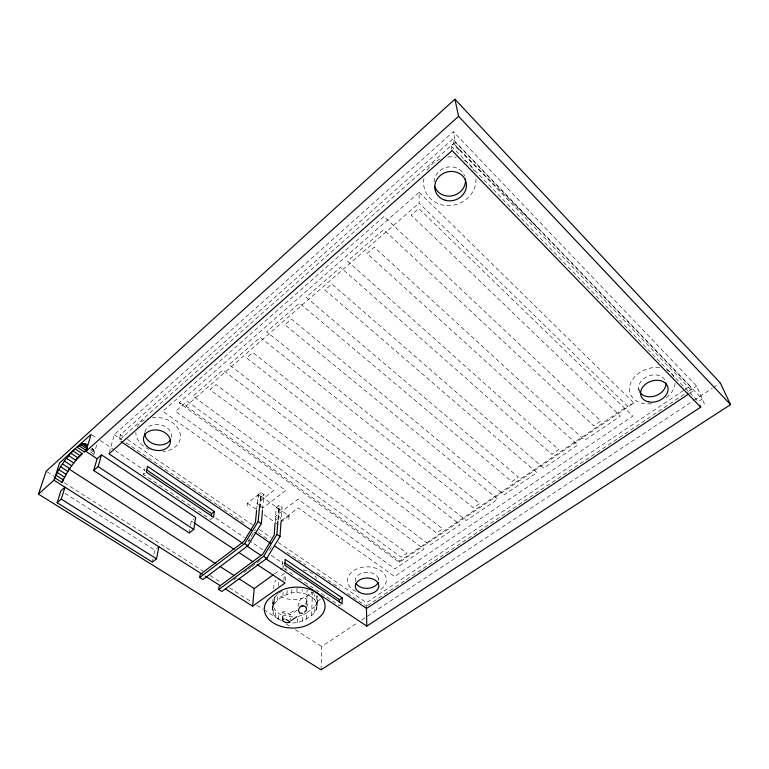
<?xml version="1.0" encoding="UTF-8"?>
<svg xmlns="http://www.w3.org/2000/svg" width="769" height="769" viewBox="0 0 769 769"><rect width="100%" height="100%" fill="white"/><g stroke="black" fill="none" stroke-linecap="round" stroke-linejoin="round"><path stroke-width="0.58" stroke-dasharray="3.85 2.88" d="M633.858 402.975L627.523 406.186L419.076 203.16L419.153 192.279L179.119 402.745L399.371 562.322L633.858 402.975L419.153 192.279M321.096 669.818L321.615 646.518L357.681 622.679M292.556 622.928C299.699 623.053 306.158 619.679 311.637 615.373C318.616 611.192 317.241 602.348 317.462 595.475M317.164 606.02L316.415 602.569L316.588 596.638L312.925 592.015M316.578 609.461L317.337 600.089L316.588 596.638M316.415 602.569L314.358 599.339L314.502 594.6M314.684 612.643L314.867 606.712L316.741 603.521M311.637 615.373L312.406 592.111L307.1 595.802A19.292 13.188 1.9 0 1 276.859 593.197M314.358 599.339L311.118 596.552L311.282 591.813M306.216 619.083L306.437 613.143L314.867 606.712M306.744 605.049L307.1 595.802M311.118 596.552L306.918 594.408L307.1 589.669M306.62 607.539C309.484 600.56 304.38 593.562 299.362 600.974M302.236 621.16L302.486 615.21L297.863 616.517M306.918 594.408L302.044 593.062L302.198 589.506M297.584 622.467L297.805 617.709M298.689 606.462L298.833 603.348L299.352 605.424M280.627 620.199C260.009 610.394 282.925 591.457 296.853 592.611L297.074 587.872M290.057 621.91L290.451 614.633L286.376 612.009A5.623 2.047 35.4 0 0 283.723 611.249L282.742 611.999L282.261 619.901M291.682 593.091L291.874 589.535M286.924 594.466L287.193 589.717M288.836 519.354L289.048 515.961L258.576 494.515L247.435 503.195L247.08 506.579M282.781 620.035L283.069 615.277C269.112 611.336 270.505 595.35 283.261 590.698L282.896 596.638M285.222 580.682L285.578 574.827M285.857 570.146L286.001 567.801M283.905 580.316L284.338 573.395L279.022 577.211M278.551 619.18L278.936 613.229M282.454 561.37L282.079 567.224L283.924 565.888M277.465 600.474L277.859 594.533M278.407 586.449L278.945 578.375M280.916 523.343L282.021 507.348L279.032 505.243L276.263 507.348L275.062 523.343M275.273 616.488L275.677 610.538M272.687 606.481L273.11 600.541M273.11 613.335L274.264 596.984M274.466 603.261L274.879 597.321M277.965 520.036L279.032 505.243M278.33 518.566L279.137 507.348M278.522 519.546L279.253 509.453L282.021 507.348M272.226 609.923L273.149 597.042M273.726 588.948L273.899 586.641A19.292 13.188 1.9 0 1 276.09 579.999M262.613 509.338L263.94 494.582L260.883 492.429L258.115 494.582L256.692 509.338M259.768 508.069L261.027 494.582M260.133 507.915L261.172 496.726L263.94 494.582M259.509 507.175L260.883 492.429M258.259 497.889L258.576 494.515M92.155 448.385L94.068 450.769L93.914 454.143L89.291 451.086M306.869 600.781L305.745 603.675A5.758 4.181 -46.5 0 1 304.918 604.607M189.27 532.965L189.818 529.697M190.529 525.352L191.25 520.998L193.903 518.883M152.349 562.081L153.002 558.794M153.877 554.411L154.742 550.027L158.049 547.403M212.609 518.018L210.764 519.469L143.486 474.425L144.803 468.686M120.531 434.677L119.041 440.262L453.643 143.495L452.768 139.054L120.531 434.677L126.481 438.743M109.304 452.749L114.245 434.668L453.335 131.691L696.589 386.048L704.673 404.581M93.722 455.161L97.029 443.771M399.371 562.322L399.784 561.053L627.523 406.186M269.458 550.306L272.447 545.346M248.195 541.607L250.636 537.608M251.252 536.608L255.529 529.61M293.604 610.769L289.557 613.575M318.049 601.156L320.385 599.051M452.114 150.628L451.249 146.023L455.392 142.342L453.335 131.691M179.119 402.745L186.136 406.032L419.076 203.16M143.486 474.425L144.87 473.252M297.199 610.086L291.759 613.854M289.048 515.961L277.897 524.333L263.161 514.105M233.613 580.057L236.458 577.952M244.042 572.357L246.887 570.252M247.839 569.55L250.684 567.455M251.636 566.753L261.124 559.755M274.533 573.866L279.368 570.358M280.339 569.656L284.213 566.859M341.253 604.357L339.417 605.607L304.12 581.893M366.592 608.462L366.477 602.685L684.227 390.037M685.217 389.374L690.197 386.038L452.768 139.054M367.39 605.655L687.611 392.036M688.611 391.373L696.589 386.048M689.524 393.411L692.523 391.421L690.197 386.038M361.69 620.025L693.273 400.803M694.272 400.14L712.305 388.22M713.305 387.557L719.313 383.587M303.476 614.691L306.437 613.143M292.864 616.978L283.069 615.277M296.853 592.611L302.044 593.062M64.952 493.381L154.742 550.027M47.217 471.887L54.311 476.396M64.433 482.845L203.151 571.127M210.245 575.635L221.376 582.719M229.479 587.881L251.751 602.05M256.817 605.28L262.892 609.144M263.902 609.788L281.118 620.737M286.183 623.967L290.23 626.543M295.296 629.763L321.615 646.518M191.25 520.998L193.25 522.314M283.992 568.493L294.537 575.51M298.372 578.067L302.207 580.614M91.876 448.375L93.712 449.596M91.319 448.933L94.068 450.769M90.454 449.846L94.135 452.287M92.011 434.946L97.452 438.599M100.345 440.55L114.254 449.894M115.244 450.567L145.053 470.609M215.599 518.037L244.417 537.406M248.387 540.078L263.296 550.095M271.246 555.439L283.165 563.456M114.245 434.668L122.184 440.07M126.154 442.771L207.563 498.187M208.553 498.87L217.483 504.945M218.483 505.627L244.292 523.189M258.192 532.657L269.112 540.088M286.981 552.257L305.841 565.09M316.761 572.53L339.59 588.074M347.53 593.476L365.4 605.645M127.471 439.416L252.424 524.775M259.364 529.524L271.265 537.646M278.215 542.395L366.477 602.685M247.435 503.195L256.279 509.328M276.475 517.268L275.264 516.422L297.959 499.216L394.939 568.858L423.998 549.172L210.062 389.72L216.031 384.538L429.919 545.163L460.141 524.689L246.609 357.998L252.866 352.567L466.302 520.507L497.754 499.196L284.876 324.778L291.422 319.087L504.176 494.851L536.935 472.656L324.97 289.971L331.843 284.011L543.625 468.119L577.779 444.982L367.044 253.453L374.253 247.195L584.757 440.252L620.391 416.106L411.223 215.099L418.807 208.514L632.791 416.135L394.584 576.539L298.276 507.876L281.31 520.642L280.108 519.796A2.47 1.788 3.3 0 0 279.974 517.268A2.47 1.788 3.3 0 0 276.475 517.268A2.47 1.788 3.3 0 0 276.619 519.806M258.115 494.582L261.172 496.726M276.263 507.348L279.253 509.453M186.136 406.032L399.784 561.053M459.679 150.282L538.223 228.46M451.249 146.023L698.319 401.591L702.232 399.015L455.392 142.342L456.305 146.917M453.643 143.495L456.132 146.081M459.468 149.542L692.523 391.421M282.742 611.999L284.838 613.893L289.471 614.95A5.633 0.856 12.9 0 0 290.451 614.633M638.616 388.701L639.404 390.863M378.281 578.288L378.358 580.595M303.053 569.848A19.35 13.275 1.7 0 1 316.693 578.509M434.072 182.042A15.861 14.496 -19.2 0 1 447.308 167.171A15.861 14.496 -19.2 0 1 464.63 175.909M355.393 581.499A11.66 8.036 -1.4 0 1 366.361 572.328A11.66 8.036 -1.4 0 1 378.617 580.374M144.928 432.053A13.506 10.132 11.5 0 1 160.192 424.728A13.506 10.132 11.5 0 1 171.4 437.417M639.145 390.815A14.025 10.487 -19.5 0 1 649.824 375.589A14.025 10.487 -19.5 0 1 665.896 383.116M356.009 591.448A19.427 13.39 -1.4 0 1 352.231 571.694A19.427 13.39 -1.4 0 1 381.203 570.954A19.427 13.39 -1.4 0 1 378.483 590.88M152.166 417.577A22.503 16.899 11.5 0 1 179.802 432.265A22.503 16.899 11.5 0 1 162.941 451.576M149.34 449.413A22.503 16.899 11.5 0 1 135.844 432.418M137.074 427.093A22.503 16.899 11.5 0 1 147.638 418.567M475.973 178.908A26.434 24.166 -19.2 0 1 447.452 205.64A26.434 24.166 -19.2 0 1 424.219 177.274M427.199 170.074A26.434 24.166 -19.2 0 1 440.195 159.048M447.981 157.011A26.434 24.166 -19.2 0 1 456.171 157.261M463.995 160.01A26.434 24.166 -19.2 0 1 474.213 171.141M675.047 383.298A23.387 17.485 -19.5 0 1 665.867 398.082M651.603 403.696A23.387 17.485 -19.5 0 1 630.003 385.077A23.387 17.485 -19.5 0 1 661.205 367.861M666.761 369.697A23.387 17.485 -19.5 0 1 674.326 377.896M383.991 216.531L162.807 411.3L273.812 490.439L256.846 503.57L263.027 507.886L285.732 490.439L175.572 411.328L187.136 401.235L401.072 557.15L406.888 553.18L192.981 396.131L222.866 370.024L436.532 532.965L442.588 528.841L228.979 364.689L260.258 337.37L473.435 507.809L479.731 503.522L266.66 331.775L299.42 303.159L511.856 481.615L518.412 477.145L306.129 297.305L340.494 267.285L551.902 454.325L558.736 449.663L347.54 261.143L383.625 229.623L593.668 425.843L600.8 420.979L383.991 216.531"/><path stroke-width="1.15" d="M342.195 597.869L342.176 603.732L284.847 565.215L285.203 559.371L342.195 597.869L339.446 599.743L339.437 602.089M275.062 523.343L274.158 535.301L262.748 554.161L219.117 586.478L218.732 589.525L221.857 591.496L266.795 558.409L280.003 536.512L280.916 523.343M218.732 589.525L263.661 556.314L276.917 534.388L277.869 521.228M256.577 510.529L255.433 522.449L243.783 541.472L200.18 574.491L199.729 577.529L202.929 579.547L247.839 545.74L261.316 523.66L262.498 510.539M225.394 588.939L252.607 606.193L254.212 588.564L273.562 574.558M199.729 577.529L244.638 543.596L258.163 521.497L259.393 508.376M214.349 511.5L213.532 517.297L146.245 472.089L147.533 466.35L214.349 511.5L211.6 513.663L211.273 515.989M193.75 529.437L195.672 517.479L101.46 454.844L97.077 458.737L93.712 470.522L189.27 532.965L193.75 529.437L98.144 466.62L101.46 454.844M57.156 502.753L61.28 499.119L65 487.21L60.914 490.833L57.156 502.753L152.349 562.081L156.53 558.794L158.875 546.749M97.077 458.737L85.974 451.393L91.107 434.331L59.588 462.948L54.82 477.799L62.183 482.48L63.25 479.049M38.45 494.131L46.207 471.243L454.902 99.182L720.313 382.924L730.55 404.619L321.096 669.818L38.45 494.131L53.945 480.202C58.367 468.311 65.971 457.699 75.045 448.913L82.283 453.672C73.747 461.784 66.778 471.628 62.183 482.48M304.62 612.124C309.936 608.683 302.986 602.781 299.65 607.539A4.999 4.547 -23.8 0 0 298.507 610.615L299.718 613.229L302.602 613.278M454.902 99.182L458.574 116.321L85.974 451.393L86.762 447.395L85.763 443.934L82.341 443.876L77.073 447.164L84.311 451.941L86.07 450.346M75.4 459.862L82.283 453.672M93.712 470.522L98.144 466.62M296.892 616.642L291.413 620.42M84.311 451.941L86.234 450.509L78.986 445.722M252.607 606.193L285.078 583.017L257.134 564.542M688.524 394.084L366.592 608.462L274.504 545.884M265.747 558.659L366.803 626.129L700.732 407.166L699.925 405.301M302.909 606.001L300.871 606.472M289.634 622.438C287.097 623.025 283.463 622.457 282.261 619.901L284.04 618.862M285.962 619.285L290.057 621.91M61.28 499.119L156.53 558.794M53.945 480.202L202.209 574.232M205.236 576.154L220.357 585.738M55.945 475.213L63.289 479.894M58.848 469.667L66.144 474.348M57.291 472.493L64.615 477.174M60.568 466.783L67.855 471.474M62.452 463.899L69.719 468.6M68.825 468.907L215.926 563.85M219.953 566.455L234.064 575.558M239.101 578.807L254.212 588.564M64.442 461.054L71.7 465.754M66.519 458.286L73.776 463.005M68.662 455.652L75.9 460.381M70.815 453.181L78.053 457.92M72.949 450.922L80.187 455.681M80.755 444.617L87.099 448.827M194.249 522.978L234.17 549.374M239.169 552.671L253.136 561.908M84.869 443.53L87.599 445.347M83.715 443.511L87.358 445.933M82.341 443.876L86.878 446.895M284.453 562.706L339.446 599.743M244.638 543.596L247.839 545.74M263.661 556.314L266.795 558.409M242.783 543.308L108.996 453.873L452.114 150.628L700.732 407.166M246.782 545.98L260.758 555.324M146.764 470.013L211.6 513.663M121.021 441.608L251.732 530.418M254.702 532.436L270.544 543.193M258.163 521.497L261.316 523.66M276.917 534.388L280.003 536.512M456.305 146.917L458.833 149.446M458.574 116.321L730.55 404.619M366.419 607.481L366.803 626.129M465.399 179.004A15.861 14.496 -19.2 0 1 452.854 195.672A15.861 14.496 -19.2 0 1 434.677 186.29M170.68 439.407A13.506 10.132 11.5 0 1 155.473 444.434A13.506 10.132 11.5 0 1 144.803 433.082M378.146 582.45A11.66 8.036 -1.4 0 1 367.534 588.362A11.66 8.036 -1.4 0 1 356.143 583.479M665.896 383.116A14.025 10.487 -19.5 0 1 655.39 395.843A14.025 10.487 -19.5 0 1 639.635 391.825M316.482 592.572A27.722 18.629 1.6 0 0 282.665 589.746A58.925 39.075 0.6 0 0 267.401 600.599A27.646 18.504 1.8 0 0 273.053 622.746A27.646 18.504 1.8 0 0 306.283 625.61A60.809 41.276 2.8 0 0 321.538 615.248A27.722 18.629 1.6 0 0 316.482 592.572M445.366 200.276A15.976 14.563 -18.7 0 0 466.168 182.599A15.976 14.563 -18.7 0 0 440.281 175.534A15.976 14.563 -18.7 0 0 445.366 200.276M358.614 591.774A11.727 8.036 -1.4 0 0 378.338 588.208A11.727 8.036 -1.4 0 0 364.304 578.326A11.727 8.036 -1.4 0 0 358.614 591.774M148.455 447.462A13.592 10.16 11.3 0 0 170.257 443.002A13.592 10.16 11.3 0 0 152.127 430.246A13.592 10.16 11.3 0 0 148.455 447.462M648.219 401.774A14.121 10.516 -19.4 0 0 668.069 388.499A14.121 10.516 -19.4 0 0 646.681 383.366A14.121 10.516 -19.4 0 0 648.219 401.774"/></g></svg>
